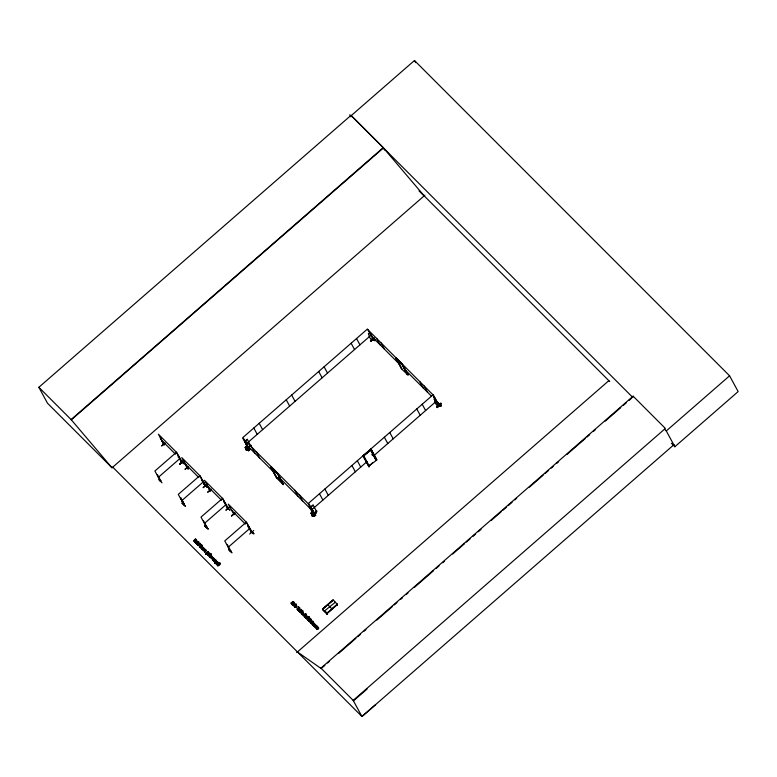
<?xml version="1.0" encoding="UTF-8"?>
<svg xmlns="http://www.w3.org/2000/svg" width="777" height="777" viewBox="0 0 777 777"><rect width="100%" height="100%" fill="white"/><g stroke="black" fill="none" stroke-linecap="round" stroke-linejoin="round"><path stroke-width="1.17" d="M293.755 604.011L294.192 604.438L294.143 603.68M314.442 624.164L314.384 623.95M201.496 548.309C201.262 546.95 204.429 549.524 202.7 546.998M295.134 606.973C294.396 604.992 297.688 608.284 296.552 605.633M302.904 612.091C304.487 613.83 302.107 613.471 301.661 613.034C302.35 614.092 302.554 614.374 301.631 613.16M316.802 628.34L317.706 629.215L316.608 628.836M218.813 563.199L218.327 564.228L217.123 563.422L217.91 564.529L217.055 563.539M296.756 606.021L296.202 606.924M303.418 612.684L302.865 613.587M194.726 539.782L194.891 540.374M195.493 540.773L195.163 541.588L194.279 541.53M206.138 550.398L204.506 551.787C208.042 548.863 201.612 551.942 205.662 550.417M292.968 603.137L292.084 603.962M201.602 547.066L202.379 546.114M197.271 541.938L197.105 541.316M311.82 621.076L311.674 621.707M311.888 621.328L311.47 620.726M195.085 542.025L195.25 542.647M202.972 547.872L201.952 547.387L202.661 547.387M211.655 556.555C210.159 554.613 211.723 558.032 211.451 556.06M218.483 563.16L218.318 563.83L218.366 562.985M295.493 605.827C298.018 607.42 294.91 605.108 295.988 605.788M303.108 612.742C301.525 613.257 303.933 612.004 302.146 612.49M317.822 627.631L317.327 627.67L318.269 628.321M214.84 559.479L214.501 558.712M197.494 544.454L198.32 545.347L197.552 544.298M306.119 617.977L306.332 618.657M306.167 618.259L306.808 617.142L307.896 617.016A0.971 0.845 -28.5 0 1 308.246 617.54L308.945 616.928L308.246 617.54M195.794 542.705L195.464 541.928M207.488 551.777C209.965 551.262 205.079 552.175 205.623 554.011L205.963 554.419L205.973 553.884M220.095 563.83L219.872 562.975L219.716 563.956M219.872 563.51L219.872 562.975M215.773 562.538L216.968 561.703M216.87 561.654C214.374 563.383 217.686 561.829 217.269 562.15M163.86 444.114L164.2 444.599M181.711 462.432L181.459 461.732M182.206 462.432L181.789 462.81L181.731 462.004M187.315 467.929C176.748 448.756 192.327 476.33 187.16 467.463M204.574 485.207L205.041 485.771M227.554 508.041L224.029 501.893C225.99 504.098 227.71 510.023 227.933 508.411M233.469 514.189L234.11 514.597L233.615 513.995M251.622 532.439L251.214 531.614M337.208 605.497L337.237 605.234M306.478 617.977L306.74 618.56M298.038 610.091L298.562 609.333L299.349 609.673M312.772 625.096L312.587 624.446M201.165 548.173L202.127 546.989L203.283 547.717M294.706 606.604L295.474 605.497L296.474 605.642M316.511 628.137L316.589 628.797M364.277 456.526L364.316 456.818M322.581 608.779L322.581 609.615L327.515 614.228L324.475 611.091M368.58 464.627L368.813 464.869M326.641 613.568L337.267 604.185M402.593 365.161L402.379 364.772M404.73 369.269L404.817 369.425M372.601 454.535C371.523 454.419 372.999 454.943 372.562 455.099M372.144 454.817L372.688 454.545M372.96 455.011L372.28 455.001L372.513 454.535M306.284 615.947L305.439 617.676L306.507 616.074M311.023 623.086L312.83 621.134L312.364 621.542M311.46 621.153L310.276 622.513L311.431 621.231M315.404 627.33L316.841 626.243M315.141 625.077L314.015 626.252L315.141 625.077C317.084 625.495 313.558 628.981 315.452 625.135M201.505 548.193L201.738 547.571M211.927 556.711L211.383 555.681M218.813 563.344L218.327 564.228M318.589 628.02C318.463 629.555 315.53 627.01 317.686 629.195M318.619 628.302L318.075 627.272M311.373 623.125C313.646 621.347 310.635 622.406 311.713 623.465M205.011 549.737L204.04 551.388M206.041 554.011L206.245 553.205A2.409 2.088 -28.5 0 1 206.808 552.544L207.556 552.078M216.152 560.635L215.88 561.276M316.152 625.534L314.539 626.718M316.181 625.786L315.375 624.883L316.074 625.223M214.423 559.343L214.054 558.76M299.903 609.77L299.669 609.217M292.832 604.321L292.987 604.827M298.397 610.11L299.271 609.974M202.02 546.017L201.185 546.085M373.067 338.986L371.668 340.18M438.743 404.691L438.733 405.215L433.1 394.939L367.608 329.409M301.554 611.334C301.699 609.353 301.583 612.839 300.087 612.091M195.493 542.181L195.785 541.559M292.657 602.301L293.347 602M300.184 609.644L298.883 611.12L298.349 610.11M314.792 624.504L314.248 623.397M205.934 550.223L205.118 549.339M205.371 550.145L204.604 548.873L203.069 550.407L204.604 548.873M164.248 444.687C156.284 430.118 162.83 442.773 163.656 444.298M181.206 461.829L181.818 462.266L176.301 452.127L158.391 434.197L164.102 444.813M228.117 508.343L222.387 498.232L204.477 480.312L210.188 490.918L209.955 490.423M227.418 508.236L227.836 508.644M219.736 563.597L219.036 564.85L217.482 565.403M251.078 531.808L251.544 532.303M251.719 532.216L251.126 531.827M206.109 553.797L206.323 553.341A2.409 2.088 -28.5 0 1 206.876 552.68L207.624 552.204A2.554 2.214 -28.5 0 1 208.362 551.991L208.285 551.864M195.095 540.918L194.551 541.394L193.91 540.277L194.192 541.569M195.114 541.171L194.949 540.462M201.525 546.93L200.252 547.455M201.447 479.04L205.118 486.179L201.981 479.399L205.575 485.79M206.575 527.428L206.905 526.835M228.244 508.576L222.62 498.29L200.99 517.132L206.643 527.398M230.691 550.631L230.118 550.883M251.903 532.148L246.173 522.037L228.263 504.108L234.11 514.597M292.54 604.448L293.288 603.914M298.067 609.974L298.999 609.479M312.655 624.582L313.335 623.912L314.306 624.572M195.483 540.986L194.435 541.579M202.894 547.736L202.719 548.222L201.952 547.387M194.804 539.559L194.804 540.151M194.823 539.801C195.241 537.674 197.407 541.248 196.183 539.966M292.278 601.922L292.375 602.748M292.298 602.165L293.463 601.699M201.204 547.989L202.593 547.086M216.802 563.597L217.793 562.723L218.852 563.189M301.408 613.082L302.797 612.179M301.738 613.17L301.942 612.664M197.154 541.987L196.814 542.647M195.212 541.977L197.067 541.316M322.562 609.265L333.119 600.165M337.315 604.691L337.218 603.952M216.113 560.761L214.831 562.179L215.783 560.518L215.142 560.188L213.937 561.227L215.142 560.188M311.771 621.318L310.208 622.387M371.785 339.792L371.794 340.404L372.97 338.821M374.397 340.462L373.213 339.345M245.26 441.666L242.968 437.461L367.453 329.021L374.077 340.433M437.47 405.526C436.829 406.332 440.481 404.059 437.587 404.147M438.636 405.128L437.665 403.729M306.556 618.113C307.614 615.578 308.741 619.483 306.575 618.346M306.245 617.948L307.974 617.142A0.971 0.845 -28.5 0 1 308.314 617.666M219.842 564.131C214.802 567.793 220.008 565.384 220.221 563.383M306.148 615.316C301 620.765 309.431 609.081 304.467 616.695L306.371 615.539M304.215 614.811L304.827 615.491C307.381 612.791 302.175 616.122 305.497 614.209M304.147 616.316C305.429 614.801 303.234 616.88 304.837 617.074L305.963 615.899L304.837 617.074M219.522 564.053L217.968 565.287M250.903 445.153L250.534 445.755M316.695 510.975L316.21 511.47M316.822 511.208L316.016 511.295L316.579 510.868M312.713 624.465L313.772 624.164M214.724 559.469L213.18 560.47M327.35 614.374L326.748 612.247M327.03 614.16L326.903 612.247M316.666 628.088L318.143 627.408M203.098 548.047L202.739 548.62M211.781 556.73L211.412 557.313L211.684 555.885M318.473 628.321L318.114 628.904M158.673 479.623L162.034 482.838M182.041 503.01L185.489 506.313L181.896 503.137M204.594 525.903L208.207 529.04L204.604 525.864M228.545 549.543L231.993 552.845L228.613 549.504M196.989 542.472L196.999 541.181M160.373 481.206L160.81 480.701M182.158 462.519L176.534 452.175L154.905 471.017L160.489 481.322L160.752 480.846M181.701 462.568L178.389 455.953M182.158 462.47L178.613 456.012L181.76 462.801M183.741 504.584L184.304 504.312L180.72 497.921L183.935 504.7L184.314 504.331L180.72 497.921M316.045 625.786L314.84 627.078M245.105 447.503L248.63 450.728L245.105 447.503L246.445 446.153L246.154 446.571L249.796 449.679L246.445 446.153M246.309 446.28L249.844 449.621M310.781 513.218L314.296 516.443L310.781 513.218L312.189 511.994M311.946 512.033L315.511 515.336L312.121 511.868M311.995 512.121L315.705 515.219L314.306 516.443M248.096 447.61L248.902 447.523L248.213 447.892M248.213 447.843L248.727 447.358L248.222 447.445M313.85 513.694L312.587 512.694C313.801 516.015 316.132 509.489 316.317 511.684M438.519 404.584L438.879 405.089L433.119 394.735L308.644 503.175L314.151 513.315L316.705 511.091M301.379 611.363L300.476 612.043M292.9 604.457L293.968 604.623L293.026 604.788M206.973 527.146L203.438 520.648M230.759 550.951L227.224 544.444M201.437 547.134L200.417 547.523M317.327 627.67L318.104 628.506L318.269 627.835M322.581 609.061L332.605 600.048M195.61 541.938C196.445 540.219 197.64 542.501 195.833 542.599M306.682 617.89L307.692 617.375M194.949 539.578L195.668 539.257M214.637 559.605L213.471 560.819M292.434 601.942L293.308 601.641M299.98 610.159L300.116 609.255M314.636 624.494L313.471 625.718L314.714 623.863M372.931 339.102L371.794 340.404M373.057 339.326L372.805 338.908L371.552 340.064M211.412 557.313L210.421 556.254L210.8 557.459M295.289 606.002L295.075 606.866M197.873 544.085L199.281 543.492A0.971 0.845 -28.5 0 1 199.621 544.017L200.32 543.405L199.621 544.017M215.53 561.159L215.452 560.236M204.749 550.349L204.827 549.533M250.641 445.969L247.339 439.306L245.056 441.297L247.339 439.306M244.978 441.919L249.65 449.465L249.087 449.145M370.823 334.372L369.852 333.139M247.98 447.173L245.542 449.291L246.222 449.98L249.563 446.95M249.31 446.93L246.222 449.98M249.339 446.96L246.154 449.844M313.442 513.548L313.762 513.947L308.226 503.719L242.745 438.189L248.358 448.523C247.3 447.358 253.7 443.803 248.601 447.717L248.358 447.377M248.018 447.999L249.553 449.31M373.64 337.665L370.415 340.511L371.095 341.2L374.436 338.17M370.911 341.006L374.174 338.15L371.095 341.2M374.125 340.462L371.513 335.266M312.675 512.373C302.583 496.969 317.706 516.19 313.665 513.344L314.559 513.218M310.45 507.43L309.197 506.449M434.071 397.669L435.324 398.65L434.071 397.669L435.169 399.699M312.509 512.684L313.791 513.578M312.694 512.432L312.393 512.451M311.878 515.607L315.85 511.994L316.608 512.81L312.626 516.414L311.946 515.734L315.85 511.994M315.948 512.092L311.946 515.734L316.025 512.218M436.742 406.827L440.792 403.282L436.82 406.954L440.724 403.214L441.482 404.03L437.5 407.634L436.742 406.827L440.86 403.399M164.918 443.162L161.597 445.969L165.171 443.172M164.248 444.619L164.015 444.755M157.352 474.533L160.897 480.982M180.449 460.683L184.062 463.82L180.381 460.547M183.731 460.47L179.759 464.141L183.964 460.742M183.751 460.489L179.759 464.141L183.838 460.615M188.306 466.559L184.965 469.347L188.539 466.55M204.04 483.867L207.43 487.198L204.021 483.867M210.111 490.918L206.556 484.149L210.324 490.792M203.147 487.538L207.206 484.003M203.292 487.674L207.323 484.129M207.78 492.123L211.014 489.277M207.809 492.2L211.247 489.277M210.237 490.627L209.732 490.404M229.817 506.575L225.845 510.256L229.895 506.711M229.914 510.13L226.466 506.653L229.963 510.062M234.693 513.034L231.459 515.879L235.033 513.082M231.595 516.006L234.809 513.092M248.116 525.99L251.699 532.701L252.078 532.342L246.406 522.086L224.776 540.928L230.429 551.223L230.818 550.864M250.515 530.39L253.933 533.731L250.544 530.39M249.65 534.061L253.7 530.536M368.385 333.867C370.755 331.216 366.181 335.47 372.076 340.19M374.805 340.617L372.319 338.092M372.222 338.15L374.873 340.753L375.582 340.132L372.999 337.655M434.052 399.572C436.421 396.921 431.857 401.185 437.752 405.905M437.033 403.04L440.549 406.468L441.258 405.847L437.81 402.544L437.276 403.001M438.335 404.73L438.752 404.992L437.218 405.779M424.922 195.202L112.014 467.783L47.504 403.234L38.85 387.296L351.019 115.346L383.275 147.62L384.566 150M297.436 651.952L321.192 668.57L320.95 668.113L633.119 396.163L633.362 396.629L632.633 397.27L351.185 115.647L414.471 60.499L729.584 375.806L738.15 391.579L674.854 446.726L671.425 443.288M375.573 704.71L361.946 716.501L112.752 467.152L112.014 467.783L71.105 419.57L383.275 147.62M71.261 419.862L383.44 147.921L424.184 195.843L419.075 190.763L609.712 381.536M158.333 477.331L179.963 458.488M247.3 442.987L370.882 335.334M181.701 500.718L203.331 481.876M248.63 450.728L249.971 449.378M204.419 523.445L226.039 504.603M395.668 357.702L401.913 368.813L401.437 368.327L395.668 357.702L402.233 364.277L408.003 374.902L402.233 364.277M270.872 467.395L277.612 473.815L270.872 467.395L276.641 478.02L283.207 484.595L277.564 473.785M196.319 540.471L195.765 539.141M196.173 543.444L198.407 541.501M196.727 544.007L198.339 542.608M198.591 542.356L198.912 542.744L198.873 542.113M199.475 544.347L198.708 543.871L198.125 545.036L199.475 544.347L198.048 544.91M198.378 545.716L200.544 543.638L198.077 545.357M276.641 478.02L271.047 467.249M201.554 544.823L199.485 546.823L201.554 544.823L202.098 545.425M200.68 546.027L199.961 546.843L200.68 546.027L201.194 546.619M201.544 545.269L200.99 545.949L201.845 545.629M202.03 549.193L201.816 548.999M203.72 547.999L202.117 549.397L203.72 547.999L204.079 548.883M204.157 549.009C202.525 548.154 201.262 549.737 204.205 549.086M203.71 548.426L204.137 548.951M205.05 549.795C203.749 548.892 202.224 551.932 204.778 549.621M209.11 553.467L208.343 552.622L206.74 554.02L208.702 553.506M208.76 553.583L209.304 553.642L207.692 555.04L209.227 553.506L211.179 554.351L210.79 553.875M209.479 553.253L209.809 553.642L209.761 553.01M207.624 554.904L209.528 553.865M210.742 553.943L208.275 555.613L209.654 553.933M209.809 554.506C206.371 557.468 211.004 553.545 210.237 555.001M209.809 554.088L211.101 554.224M208.955 556.245L211.198 554.292M210.344 557.624L211.004 557.614M213.452 558.022L213.16 557.439L211.558 558.848L212.917 558.071L214.578 558.848M214.316 558.634L213.753 558.605L214.335 559.052M228.205 547.241L249.835 528.399M213.626 559.527C212.772 560.052 212.849 559.858 213.869 559.683M215.326 559.605L213.792 561.14L215.617 559.964M214.928 562.762C216.861 565.345 214.248 560.275 217.269 561.528M216.093 562.985L214.87 562.635M216.171 562.771L217.201 562.024M217.706 561.994L215.783 563.704L214.714 563.102M216.356 563.364L217.783 562.121L216.278 561.431M217.259 564.539L217.851 564.403M216.686 563.646L217.919 564.539M375.913 459.994L370.648 449.922L363.782 455.905L369.376 466.21L368.997 466.822L363.082 456.05L371.008 449.145L376.923 459.916L369.133 465.831L372.523 462.917M371.153 449.291L363.082 456.05M313.014 505.011L310.722 507.012L314.277 513.432L316.56 511.441L313.131 505.128L310.849 507.119M312.072 509.489L367.055 461.587M373.358 456.089L436.548 401.039M371.008 449.145L376.67 459.858L370.94 449.3M291.016 602.942L291.22 603.428M293.541 601.651L293.793 602.845L294.007 602.243M293.9 603.127L294.201 603.399M293.055 605.225L294.58 604.496L294.386 603.476M293.677 604.312L293.531 605.011M295.279 604.341C292.23 608.216 294.804 602.962 296.396 604.409M295.143 604.37L296.28 604.312M295.231 604.807L293.92 606.147L296.319 604.273M295.882 605.108L295.755 604.555L296.348 604.875M295.357 607.439L295.872 607.371L294.774 606.992M298.397 606.565L299.903 608.119L298.98 607.614L297.164 609.391L298.737 607.381L296.853 609.022M299.436 608.663L299.728 608.935M299.058 610.547C300.349 609.051 297.037 610.042 298.98 610.421M299.699 609.799L299.106 609.43M299.99 612.198L299.126 611.295L301.593 609.576M299.194 611.431L301.369 609.353M299.786 611.616L300.786 610.615M300.476 612.655L302.719 610.703M302.943 610.926L300.777 613.004M305.361 617.54L307.002 616.608L306.196 615.695M306.701 618.88L308.945 616.928M306.798 618.482L307.818 617.365M309.168 617.152L307.002 619.24M310.169 618.346L308.1 620.337L310.169 618.346L311.354 619.59L310.159 618.803L309.644 619.444L310.159 618.803M309.314 619.531L308.595 620.357L309.314 619.531L310.198 620.473M322.669 608.954L333.246 600.174M308.032 620.211L309.207 621.454L308.518 620.221M310.985 620.163C307.002 624.417 311.655 618.57 311.111 620.677M311.49 621.134C310.004 620.396 308.731 622.833 311.315 620.978M311.47 621.697L310.499 622.736M312.14 621.736L311.023 623.193M312.587 621.765L313.053 621.357L313.218 622.901L312.655 621.891M311.655 623.348L311.305 623.057M313.238 622.474L311.626 623.873L313.005 622.173M313.15 622.775L313.85 623.086L312.927 622.969L311.859 624.096L312.995 623.105L314.131 623.785M314.578 623.737L313.529 623.222M313.15 624.922C315.132 623.572 311.81 625.349 313.432 624.242M327.098 613.354L337.082 604.525M313.471 625.718L312.878 625.106M327.146 613.442L337.179 604.7M315.443 625.009L315.326 624.504L314.015 626.252M317.016 626.291C313.714 625.699 317.55 630.001 315.326 627.36M296.707 652.583L608.877 380.643M322.105 667.773L324.854 665.394M327.593 663.004L329.419 661.412M338.549 653.457L355.905 638.335M357.731 636.751L360.47 634.362M364.122 631.177L365.948 629.584M376.903 620.036L392.434 606.516M394.26 604.924L396.998 602.534M400.65 599.358L402.476 597.766M406.138 594.58L407.964 592.987M414.355 587.422L433.537 570.716M436.276 568.327L439.015 565.938M442.667 562.752L444.493 561.169M452.709 554.001L464.588 543.657M466.414 542.074L470.066 538.888M472.804 536.499L475.543 534.11M478.282 531.73L481.021 529.341M491.074 520.59L501.116 511.839M502.942 510.246L506.594 507.06M508.42 505.468L512.072 502.292M514.821 499.902L516.647 498.31M529.428 487.169L543.133 475.233M544.959 473.649L548.611 470.464M551.349 468.075L553.175 466.482M556.827 463.306L558.653 461.713M566.87 454.555L585.139 438.636M586.965 437.043L589.704 434.664M593.356 431.478L595.192 429.885M605.234 421.134L620.755 407.614M623.504 405.225L626.243 402.836M628.981 400.446L631.72 398.067M674.115 444.551L361.946 716.501L353.205 700.388L665.374 428.438L633.119 396.163M674.854 446.726L666.287 430.944L729.584 375.806M353.448 700.844L367.074 689.063M407.488 374.378L401.602 369.056L396.396 358.508L401.932 364.131L408.178 374.747M398.397 362.432L398.63 362.859M407.138 374.679L401.932 364.131L396.28 358.459M277.292 478.35L271.659 467.997L277.622 473.407L283.207 484.595M279.448 477.486L279.671 477.913M282.828 483.954L277.622 473.407M370.639 450.048L363.568 455.584L370.347 449.757L376.204 460.295M437.461 403.914L438.752 404.856M196.736 542.511L195.6 542.851M438.481 404.982L437.509 405.798M295.27 605.604L294.638 606.468L295.279 607.497M317.103 627.457L316.676 628.972M437.752 402.593L441.249 405.837M437.111 402.981L440.549 406.468M216.006 561.412L215.336 562.354L216.161 563.111M327.059 613.267L326.427 613.354M293.007 604.331L293.512 604.283M278.71 478.001L278.321 477.515L278.642 477.952M250.767 445.609L251.156 445.493M183.926 504.671L178.273 494.405L199.903 475.563L205.526 485.848M216.084 563.393L215.21 563.548M194.94 541.151L193.968 540.724M196.542 542.667L195.435 542.773M218.046 562.956L217.541 562.995L218.347 563.034M207.333 552.01L205.623 554.011M207.226 487.344L203.749 483.925M250.349 530.536L253.71 533.925M198.261 543.745L199.349 543.628M303.904 614.957C302.117 616.112 304.584 614.131 304.652 615.772M305.643 613.811L302.904 615.083L305.643 613.811L306.012 614.238M327.408 614.034L322.513 609.45M295.542 605.623L296.309 605.565M317.375 627.476L317.968 627.369M375.582 340.122L372.941 337.704M210.858 554.448L210.023 554.302L210.47 554.807M313.384 624.358L313.102 624.961M217.793 565.491L217.113 565.578M187.238 467.696L181.76 457.585L199.67 475.505L205.215 485.683L204.837 485.314M227.729 508.508L227.34 508.022M251.379 531.876L248.504 526.583M195.687 539.578L195.241 540.209M205.303 550.019L206.06 550.31M211.276 555.769L209.975 556.497L210.266 557.663M313.218 622.901L313.753 623.008M215.365 559.984L216.2 560.538M316.453 627.962L315.753 627.321L316.89 626.573M213.422 560.45L212.587 559.887L213.772 559.265M293.23 605.079L292.531 604.778M293.298 605.215L292.463 604.312L293.648 604.03M295.784 607.226L295.056 606.837M295.862 607.352L295.143 606.944M305.963 615.899L306.478 616.132M298.689 610.732L297.97 610.071M201.554 546.649L202.379 546.377L202.292 545.59M195.726 542.579L196.824 542.152L196.766 541.384M317.181 626.835L315.889 626.825L316.142 627.903M300.029 611.761L301.058 611.237L300.864 610.528M306.391 615.714L306.973 616.142M302.972 612.227L301.554 612.597L301.505 613.791M213.083 558.08L213.597 558.459M300.718 610.489L301.272 610.965M202.185 548.902L201.428 548.183M248.281 448.106L245.532 442.939M291.754 603.894L292.774 603.865L292.89 602.903M291.987 604.079L291.152 603.302M195.872 539.626L195.163 539.675L195.367 540.442M213.121 560.411L212.636 559.984M298.29 610.508L298.757 610.615M302.234 614.286L301.573 613.82M291.851 603.593L292.521 603.02M213.898 558.245L213.219 558.003M302.088 614.228L301.437 613.655M210.703 557.536L210.421 556.254M249.378 449.465L248.232 448.3M316.822 626.437L317.278 627.243M313.762 623.513L314.335 623.95M211.616 555.895L210.412 555.856L209.848 557.031M218.531 562.81L217.327 562.781L216.764 563.956M196.921 541.2L195.746 541.171L195.182 542.492M316.948 626.155L317.502 626.738M210.421 557.75L209.819 557.08M187.412 468.162L187.004 467.628L187.626 468.036M213.947 559.382L212.976 559.1L212.655 560.013M195.804 539.5L196.251 540.345M209.081 553.418L208.401 553.185M299.466 609.051L299.65 609.838M215.88 560.1L216.229 560.644M279.205 477.554L278.826 477.146L311.655 510.033M299.844 612.13L299.427 611.46M208.712 553.574L208.1 553.253M312.956 625.242L312.558 624.562M195.697 542.657L195.406 542.161M303.059 612.169L303.457 612.684M318.24 627.36L318.667 628.001M311.315 623.591L310.955 623.067M211.519 556.196L210.625 556.079M217.181 564.578L216.734 563.995M200.077 546.901L201.204 546.649M246.387 446.202L250.039 449.504M312.063 511.917L315.705 515.219M204.778 525.699L208.139 528.914M437.636 403.855L438.743 404.963M248.436 448.115L249.417 449.193M664.607 429.254L666.287 430.944M371.037 335.722L398.63 363.374M405.468 370.182L431.643 396.357M368.997 466.822L363.218 456.021M246.163 444.502L273.883 472.231M333.323 600.029L337.403 604.457M161.82 440.51L175.466 454.166M178.03 456.73L179.73 458.43M185.188 463.898L198.834 477.554M201.398 480.108L203.098 481.818M207.906 486.625L221.552 500.281M231.692 510.421L245.338 524.077M247.892 526.641L249.602 528.35M298.145 606.779L298.815 607.507M309.567 619.308L310.45 620.26M317.113 627.845L318.036 628.768M295.357 606.138L296.28 607.06M302.01 612.8L302.933 613.723M200.913 545.813L201.787 546.406L201.767 545.493M217.541 562.995L218.318 563.83M199.893 546.717L200.874 547.348L200.952 546.289M320.95 668.113L353.205 700.388M199.407 546.687L199.99 547.329M38.85 387.296L71.105 419.57M396.037 358.809L401.573 364.442M277.651 478.02L283.187 483.644M249.31 448.951L249.65 449.465M202.02 545.289L202.486 546.114M218.599 562.801L218.881 563.325M198.018 544.959L198.504 543.803L199.388 544.133M293.444 601.99L293.706 602.69M291.734 603.574L291.394 602.874M299.718 611.48L300.456 611.887L301.204 610.839M213.636 558.517L214.093 558.498M201.301 548.688L201.097 548.038M414.471 60.499L415.617 62.607M349.786 114.734L350.922 116.822M434.207 397.542L435.858 400.582M424.145 385.975L427.564 392.288M419.687 381.517L423.115 387.83M422.202 404.244L425.631 410.557M381.041 342.851L384.469 349.164M416.793 408.955L420.221 415.268M376.592 338.393L380.011 344.706M356.536 338.529L359.955 344.842M351.126 343.24L354.555 349.553M389.763 432.507L393.191 438.82M384.353 437.218L387.781 443.531M324.087 366.793L327.515 373.106M318.687 371.503L322.105 377.816M357.323 460.771L360.742 467.084M351.913 465.481L355.342 471.794M291.647 395.056L295.075 401.369M286.237 399.767L289.666 406.08M324.873 489.034L328.302 495.347M319.464 493.745L322.892 500.058M309.343 506.322L312.917 512.742M299.271 494.755L302.7 501.068M259.207 423.319L262.636 429.632M294.813 490.297L298.242 496.61M253.797 428.03L257.226 434.343M256.177 451.631L259.605 457.944M251.719 447.173L255.147 453.486M335.382 602.204L324.359 611.091L324.563 611.625M245.6 442.307L249.514 449.592M332.206 609.158L327.729 604.681M305.662 617.9L306.954 616.112M302.923 613.325L303.088 612.655M300.563 610.469L299.64 611.266M293.356 605.584L294.59 603.729M211.49 554.652L209.256 556.594M209.722 554.059L207.915 555.264M204.506 551.787L205.769 550.495M204.798 552.146L206.109 550.369M198.708 541.851L196.464 543.803M198.63 542.958L197.028 544.356M292.424 602.826L292.317 603.758L291.443 603.088M317.589 626.99L317.424 626.602A1.175 1.02 -28.5 0 0 317.103 626.243M293.774 602.651L293.084 601.806L292.657 602.437"/></g></svg>
